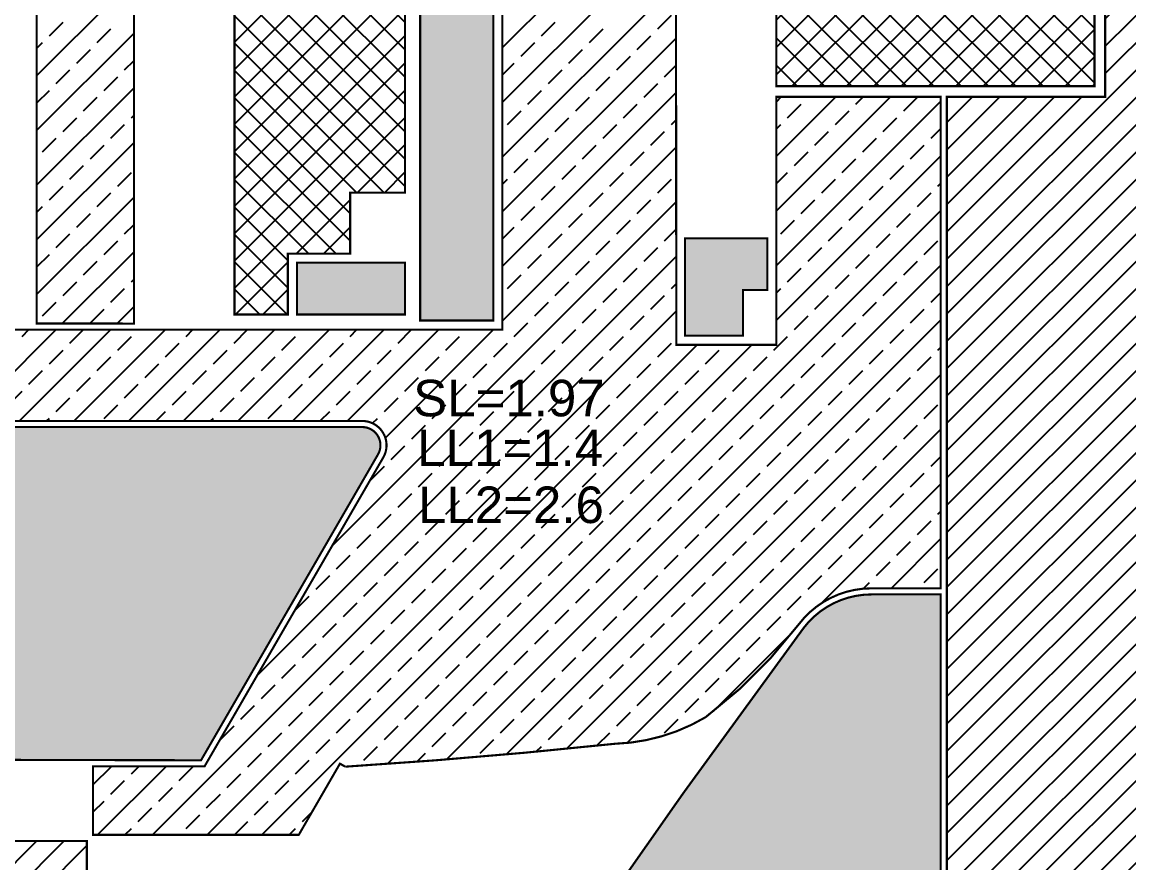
# Model space of a CAD drawing. Header units: millimetres. Extents: x -399213 to 265804, y -9748 to 250638.
# Drawn here: x 60183 to 96538, y 34279 to 61905 of the extents above; entities that cross this region are included whole.
import ezdxf
from ezdxf.enums import TextEntityAlignment as Align

# ---------------------------------------------------------------- set-up
doc = ezdxf.new("R2010")
doc.units = ezdxf.units.MM
doc.header["$MEASUREMENT"] = 0
doc.layers.add('A-SYM', color=7, linetype='Continuous')
doc.styles.get("Standard").update_dxf_attribs({"font": 'arial.ttf'})

msp = doc.modelspace()

# ---------------------------------------------------------------- hatches: boundary and pattern name
at = {"true_color": 0xf7f281}
h = msp.add_hatch(dxfattribs=at)
h.set_pattern_fill('HEX', color=51, scale=200)
h.set_pattern_definition([(0, (-645889.4401192686, -28571.20610765542), (0, 1099.85226308), [635, -1270]), (120, (-645889.4401192686, -28571.20610765542), (-952.5000002370856, -549.9261315399997), [634.9999999999987, -1269.999999999997]), (59.99999999999999, (-645254.4401192686, -28571.20610765542), (-952.5000002370854, 549.92613154), [635, -1270])])
edge = h.paths.add_edge_path()
edge.add_line((41359.37660260103, 38699.99998421835), (41359.37660260103, 48599.9999998752))
edge.add_line((41359.37660260103, 48599.9999998752), (71353.2456475487, 48599.9999998752))
edge.add_arc((71353.2456475487, 47999.99999987518), 600.0000000000218, -30.045201841981225, 90, ccw=False)
edge.add_line((71872.62405184947, 47699.5901579159), (66059.91453972692, 37650))
edge.add_line((66059.91453972692, 37650), (43059.37660310441, 37699.99999999888))
edge.add_line((43059.37660310441, 37699.99999999888), (43061.55046527018, 38699.99998421836))
edge.add_line((43061.55046527018, 38699.99998421836), (41359.37660260103, 38699.99998421835))
edge = h.paths.add_edge_path()
edge.add_line((90359.3766031044, 43100.00000000093), (88081.38834145945, 43100.00000000093))
edge.add_arc((88081.38834145945, 40300.00000000088), 2800.000000000051, 90, 142.7880094038808)
edge.add_arc((378887.2896284909, -175595.8551704884), 364986.3802762206, 143.4048412577425, 146.5665454389913)
edge.add_line((74296.55631510238, 25500.00000000029), (90359.3766031044, 25500.00000000029))
edge.add_line((90359.3766031044, 25500.00000000029), (90359.3766031044, 43100.00000000093))
h.paths.add_polyline_path([(23759.37660310348, 68000.00000000028), (31759.37660260429, 68000.00000000028), (31759.37660260429, 47700.00000000991), (23759.37660310348, 47700.00000000991)])
edge = h.paths.add_edge_path()
edge.add_line((33009.37660310348, 71400.00000000033), (33009.37660310348, 89200))
edge.add_line((33009.37660310348, 89200), (75359.37660313293, 89200))
edge.add_line((75359.37660313293, 89200), (75359.37660313293, 80899.9999999905))
edge.add_line((75359.37660313293, 80899.9999999905), (69625.22297395137, 80899.9999999905))
edge.add_arc((69625.22297395137, 79449.40476189576), 1450.595238094747, 90, 148.8393472802702)
edge.add_line((68383.91989519249, 80199.99999998808), (63534.17763402907, 71800.0000000007))
edge.add_arc((62841.3573110031, 72199.99999999796), 799.9999999972592, 269.9999999998864, 330.00000000011323, ccw=False)
edge.add_line((62841.35731100151, 71400.0000000007), (33009.37660310348, 71400.00000000033))
h = msp.add_hatch()
h.set_pattern_fill('ANSI35', color=256, scale=100)
h.set_pattern_definition([(45, (-645889.4401192686, -28571.20610765542), (-449.0128060534577, 449.0128060534577), []), (45, (-645440.4271192686, -28571.20610765542), (-449.0128060534577, 449.0128060534577), [793.75, -158.75, 0, -158.75])])
h.paths.add_polyline_path([(44659.37660260336, 57900.00000000012), (47859.37660260429, 57900.00000000012), (47859.37660260429, 52300.00000004109), (44659.37660260336, 52300.00000004109)])
h.paths.add_polyline_path([(69209.37660262175, 53999.99999998388), (72759.3766026292, 53999.99999998388), (72759.3766026292, 52300.00000002986), (69209.37660262175, 52300.00000002986)])
h.paths.add_polyline_path([(166809.3766030959, 24100.00000003856), (168909.3766030959, 24100.00000003856), (168909.3766030959, 22900.00000003836), (166809.3766030959, 22900.00000003836)])
h.paths.add_polyline_path([(169209.3766030959, 22100.00000003114), (174809.3766030959, 22100.00000003114), (174809.3766030959, 19600.00000006834), (169209.3766030959, 19600.00000006834)])
h.paths.add_polyline_path([(157709.3766031066, 27800.00000002117), (160409.3766030879, 27800.00000002117), (160409.3766030879, 25300.00000001618), (157709.3766031066, 25300.00000001618)])
h.paths.add_polyline_path([(142209.3766031051, 27800.00000004601), (146159.3766030562, 27800.00000004601), (146159.3766030562, 26100.00000007742), (142209.3766031051, 26100.00000007742)])
h.paths.add_polyline_path([(35859.37660260429, 63900.00000000006), (38259.37660260429, 63900.00000000006), (38259.37660260429, 52100.00000000797), (35859.37660260429, 52100.00000000797)])
h.paths.add_polyline_path([(73259.3766026292, 63900.00000000343), (75659.3766026292, 63900.00000000343), (75659.3766026292, 52100.00000002998), (73259.3766026292, 52100.00000002998)])
h.paths.add_polyline_path([(84659.37660310394, 53102.22099111835), (84659.37660310394, 54799.99999989208), (81959.37660310394, 54799.99999989208), (81959.37660310394, 51599.99999986973), (83861.59759437782, 51599.99999986973), (83861.59759437782, 53102.22099111835)])
h.paths.add_polyline_path([(81959.37660310394, 64399.9999998532), (83861.59759437712, 64399.9999998532), (83861.59759437712, 63299.99999988417), (81959.37660310394, 63299.99999988417)])
h.paths.add_polyline_path([(146459.376603056, 27800.00000004601), (147909.3766031052, 27800.00000004601), (147909.3766031052, 26100.00000007769), (146459.376603056, 26100.00000007769)])
h.paths.add_polyline_path([(148209.3766031049, 27800.00000004601), (150909.3766031049, 27800.00000004601), (150909.3766031049, 25900.00000003856), (148209.3766031049, 25900.00000003856)])
h.paths.add_polyline_path([(151209.376603141, 25000.00000003856), (153909.3766030802, 25000.00000003856), (153909.3766030802, 19600.00000006836), (151209.376603141, 19600.00000006836)])
h.paths.add_polyline_path([(157709.3766031474, 25000.00000003853), (160409.3766031381, 25000.00000003853), (160409.3766031381, 19599.99999996537), (157709.3766031474, 19599.99999996537)])
at = {"layer": 'A-SYM'}
h = msp.add_hatch(dxfattribs=at)
h.set_pattern_fill('ANSI37', color=4, scale=200)
h.set_pattern_definition([(45, (-645889.4401192686, -28571.20610765542), (-449.0128060534577, 449.0128060534577), []), (135, (-645889.4401192686, -28571.20610765542), (-449.0128060534577, -449.0128060534576), [])])
h.paths.add_polyline_path([(-540.6233968960587, 10400.00000000198), (-540.6233968960587, 12800.00000003178), (-1340.623396894196, 12800.00000003178), (-1340.623396894196, 18900.00000000198), (1309.376603105804, 18900.00000000198), (1309.376603105804, 10400.00000000198)])
h.paths.add_polyline_path([(60859.37660310394, 3350.000000001979), (60859.37660310394, 1500.000000001979), (57459.37660307321, 1500.000000001979), (57459.37660307321, 700.0000000019791), (51359.37660310394, 700.0000000019791), (51359.37660310394, 3350.000000001979)])
h.paths.add_polyline_path([(38509.37660260289, 35250.00000000198), (35209.37660260289, 35250.00000000198), (35209.37660260475, 45300.00000000943), (38509.37660260289, 45300.00000000943)])
h.paths.add_polyline_path([(103559.3766031039, 1500.000000001979), (105959.3766031347, 1500.000000001979), (105959.3766031347, 700.0000000019791), (112059.3766031039, 700.0000000019791), (112059.3766031039, 3350.000000001979), (103559.3766031039, 3350.000000001979)])
h.paths.add_polyline_path([(177109.3766030909, 27800.00000003923), (177109.3766030909, 25970.00000006903), (177809.3766030928, 25970.00000004668), (177809.3766030928, 19600.00000006903), (175109.3766030928, 19600.00000006903), (175109.3766030928, 27800.00000003923)])
h.paths.add_polyline_path([(177259.3766031021, 46850.00000000198), (177259.3766031021, 44499.99999997218), (176509.3766031039, 44499.99999997218), (176509.3766031039, 38400.00000000198), (179159.3766031039, 38400.00000000198), (179159.3766031039, 46850.00000000198)])
h.paths.add_polyline_path([(121309.3766022732, 57099.99999997963), (116509.3766022732, 57099.99999997963), (116509.3766022732, 64299.99999997963), (127459.3766031021, 64299.99999997963), (127459.3766031021, 59799.99999997963), (121309.3766022732, 59799.99999997963)])
h.paths.add_polyline_path([(162759.3767589123, 81300.00000000198), (162759.3767589123, 78650.00000000198), (153059.3766031039, 78650.00000000198), (153059.3766031039, 81300.00000000198), (159159.3766030732, 81300.00000000198), (159159.3766030732, 80500.00000000198), (161209.3767589123, 80500.00000000198), (161209.3767589123, 81300.00000000198)])
h.paths.add_polyline_path([(86584.37660310382, 80950.00000003526), (86584.37660310394, 83649.9999999908), (85509.37660310394, 83649.9999999908), (85509.37660310394, 89200.00000000198), (88259.37660311139, 89200.00000000198), (88259.37660310941, 80950.00000003526)])
h.paths.add_polyline_path([(38759.37660260289, 63700.00000000198), (38759.37660266436, 56299.99999999453), (40559.37660260289, 56299.99999999453), (40559.37660260289, 54299.99999999453), (42609.37660260289, 54299.99999999453), (42609.37660260289, 52300.00000005786), (44359.37660260289, 52300.00000005786), (44359.37660260289, 58200.00000000198), (44859.37660260289, 58200.00000000198), (44859.37660260289, 60900.00000000198), (44359.37660260289, 60900.00000000198), (44359.37660260289, 63700.00000000198)])
h.paths.add_polyline_path([(72759.37660262804, 63700.00000000198), (67159.3766026299, 63700.00000000198), (67159.3766026299, 52300.00000003178), (68909.37660262804, 52300.00000003178), (68909.37660262804, 54299.99999998335), (70959.37660262058, 54299.99999998335), (70959.37660262058, 56299.99999998335), (72759.37660262058, 56299.99999998335)])
h.paths.add_polyline_path([(169209.3766030956, 25400.00000003923), (173959.3766030956, 25400.00000003923), (173959.3766030993, 27800.00000004668), (170109.3766030956, 27800.00000001688), (170109.3766030956, 26950.00000001688), (169209.3766031188, 26950.00000001315)])
h.paths.add_polyline_path([(15959.37660310441, 89200.00000000001), (15959.37660310441, 84699.99999999994), (23559.37660310313, 84700.00000000019), (23559.37660310301, 89199.99999999999)])
h.paths.add_polyline_path([(95409.3766031044, 64299.99999999999), (95409.3766031044, 59799.99999999904), (84959.37660310382, 59800), (84959.37660310382, 62899.99999988417), (87409.37660314376, 62899.99999988417), (87409.37660314376, 64300)])
h.paths.add_polyline_path([(150909.3766031039, 19600.00000006903), (145209.3766030909, 19600.00000009139), (145209.3766030881, 25800.00000006903), (147909.3766031058, 25800.00000006903), (147909.3766031058, 25600.00000003923), (150909.3766031039, 25600.00000003923)])
h = msp.add_hatch(dxfattribs=at)
h.set_pattern_fill('ANSI31', color=1, scale=200)
h.set_pattern_definition([(45, (-645889.4401192686, -28571.20610765542), (-449.0128060534577, 449.0128060534577), [])])
h.paths.add_polyline_path([(116209.3766022741, 64599.99999998073), (116209.3766022741, 56799.99999998062), (121609.3766022741, 56799.99999998062), (121609.3766022741, 59499.99999998062), (128559.3766031032, 59499.99999998062), (128559.3766031032, 64599.9999999805)], flags=16)
h.paths.add_polyline_path([(112559.3766031041, 38000), (120159.3766031041, 38000), (120159.3766031044, 14000.00000000012), (112559.3766031044, 14000.00000000012)], flags=16)
h.paths.add_polyline_path([(95759.3766031044, 89200), (103359.3766031035, 89199.99999999999), (103359.3766031035, 81300), (125059.3766031037, 81300), (125059.3766031036, 79599.99999999907), (128459.3766031036, 79599.99999999884), (128459.3766031037, 81700), (125459.3626503729, 81699.99999999953), (125459.3774138093, 88100.00000000001), (138359.3766031034, 88099.99999999988), (138359.3766031042, 77299.99999999907), (153009.3766031037, 77299.99999999907), (153009.3766031037, 78399.99999999907), (163009.3766031035, 78399.99999999907), (163009.3766031036, 81299.99999999875), (163159.3766031036, 81299.99999999876), (163159.3766031037, 89200), (174966.8352236398, 89200), (200167.5976120103, 64000), (197659.3766031031, 63684.98120507167), (197659.3766031031, 46784.98120507004), (176259.3766031035, 47099.99999999994), (176259.3766031042, 40899.99999999534), (171609.3766031042, 40899.99999999482), (171609.3766031042, 45599.99999999534), (170109.3766031038, 45599.99999999534), (170109.3766031038, 47099.99999999872), (161198.8214755745, 47099.99999999872), (158559.3766031117, 45340.37008502739), (149309.3766031116, 45340.37008503592), (146719.9317306593, 47100.00000000012), (131759.3766031078, 47100.00000000271), (131759.3766031066, 25200.0000000461), (138759.3766031042, 25200.00000003724), (138759.3766031042, 21450.00000000093), (132659.3766031044, 21450.00000000093), (132659.3766031044, 19950), (131759.3766031044, 19950), (131759.3766031044, 16800.00000006543), (138909.3766031044, 16800.00000006543), (138909.3766031042, 10499.99999999965), (131759.3766031048, 10499.99999999965), (131759.3766031048, 8200.000000001732), (145209.3766031044, 8200.000000001732), (145209.3766031044, 700), (112309.3766031046, 700), (112309.3766031044, 3600.000000000873), (95159.3766031044, 3600.000000000247), (95159.3766031044, 5799.999999999534), (85359.37660310452, 5799.999999999534), (85359.37660310452, 700.0000000002328), (64009.37658314896, 699.9999999995052), (64009.37658314907, 3599.999931939747), (39159.37660310464, 3599.999931941027), (39159.37660310464, 700.0000000002328), (7559.376603103476, 700.0000000002328), (7559.376603103476, 10400.00000000012), (1559.376603104873, 10400.00000000012), (1559.376603105571, 17100.00000000032), (15959.37660310348, 17100), (15959.37660310348, 16900), (40659.37660310278, 16899.99999999697), (40659.37660310266, 15199.99999999907), (44059.37660310324, 15199.99999999866), (44059.37660310348, 17300.00000000012), (37459.37660310348, 17300.00000000012), (37459.37660310348, 25500), (35059.37660310441, 25500), (35059.37660310534, 35000.00000000024), (38759.37660260068, 34999.99999999988), (38759.37660260103, 38499.99998421835), (42809.37660310441, 38499.99998421835), (42809.37660310441, 34999.99999999988), (62309.37660310348, 34999.99999999988), (62309.37660310348, 25499.99999999999), (58459.37660310161, 25499.99999999999), (58459.37660310161, 16899.99999999907), (90559.3766031044, 16900.00000000012), (90559.3766031044, 59449.99999999999), (95759.37660310417, 59449.99999999999), (95759.3766031044, 65100), (94859.3766031044, 65100.00000000001), (94859.3766031044, 71800), (95759.37660310348, 71800)])
h = msp.add_hatch(dxfattribs=at)
h.set_pattern_fill('STEEL', color=6, scale=200, angle=90)
h.set_pattern_definition([(135, (-645889.4401192686, -28571.20610765542), (-449.0128060534577, -449.0128060534577), []), (135, (-646206.9401192686, -28571.20610765542), (-449.0128060534577, -449.0128060534577), [])])
edge = h.paths.add_edge_path()
edge.add_line((85459.37660310301, 78299.99999999072), (85459.37660310313, 77512.92485694317))
edge.add_arc((57159.37660315268, -133747.593932596), 213147.5939325199, 80.89099970402458, 82.3702036607965, ccw=False)
edge.add_arc((90159.37660310416, 72071.25704140945), 4700.000000000185, 40.445499852010585, 80.8909997040829, ccw=False)
edge.add_arc((90159.3766031044, 72071.25704140967), 4699.999999999857, -0.8686987569288931, 40.445499852010585, ccw=False)
edge.add_line((94858.8364054698, 72000), (95559.37660310336, 72000))
edge.add_line((95559.37660310336, 72000), (95559.37660310336, 78299.99999999076))
edge.add_line((95559.37660310336, 78299.99999999076), (85459.37660310301, 78299.99999999072))
h.paths.add_polyline_path([(10159.37660310511, 25099.99999999999), (15759.37660310359, 25099.99999999999), (15759.37660310359, 17310.00000002235), (10159.37660310511, 17310.00000002235)])

# ---------------------------------------------------------------- linework, layer by layer
at = {"color": 31, "linetype": 'Continuous'}
for p, q in [((75959.37660262937, 61067.57969097403), (85635.97120070568, 70744.17428905034)), ((75959.37660262943, 59271.5284667603), (81659.5060391028, 64971.65790323366)), ((60659.37660265627, 60135.98948471161), (63859.37660262961, 63335.98948468495)), ((75959.37660262943, 57475.47724254651), (81661.31557370734, 63177.41621362441)), ((61081.22339979358, 61455.86150606276), (61530.23620584703, 61904.87431211621)), ((77245.68441771803, 61455.86150606273), (77694.6972237715, 61904.87431211619)), ((81062.29326917244, 61680.36790908957), (81511.3060752259, 62129.38071514302)), ((60659.37660266145, 58339.938260503), (63859.37660262955, 61539.9382604711)), ((62652.76822098073, 61231.35510303612), (63101.78102703419, 61680.36790908957)), ((78817.22923890513, 61231.35510303605), (79266.24204495859, 61680.3679090895)), ((80388.77406009226, 61006.84870000938), (80837.78686614572, 61455.86150606284)), ((60659.37660265365, 61034.01470892283), (60856.71699676685, 61231.35510303602)), ((75959.37660262943, 55679.4260183326), (81663.12510831183, 61383.17452401499)), ((76572.16520863785, 60782.34229698255), (77021.17801469131, 61231.355103036)), ((61979.24901190055, 60557.83589395593), (62428.261817954, 61006.84870000939)), ((78143.71002982494, 60557.83589395586), (78592.7228358784, 61006.84870000932)), ((79715.25485101207, 60333.32949092919), (80164.26765706553, 60782.34229698265)), ((63550.79383308761, 60333.32949092921), (63859.37660262952, 60641.91226047111)), ((75959.37660262949, 60169.55369097419), (76347.65880561112, 60557.83589395582)), ((81286.79967219915, 60108.82308790236), (81664.02987600493, 60486.05329170815)), ((61305.72980282036, 59884.31668487575), (61754.74260887381, 60333.3294909292)), ((62877.27462400743, 59659.81028184902), (63326.28743006088, 60108.82308790248)), ((77470.19082074476, 59884.31668487567), (77919.20362679822, 60333.32949092913)), ((79041.73564193188, 59659.81028184901), (79490.74844798534, 60108.82308790246)), ((60659.37660266669, 56543.88703629433), (63859.37660262961, 59743.88703625725)), ((60659.37660265889, 59237.96348471427), (61081.22339979363, 59659.81028184902)), ((76796.67161166457, 59210.79747579549), (77245.68441771803, 59659.81028184894)), ((80613.28046311896, 59435.30387882217), (81062.29326917243, 59884.31668487563)), ((62203.75541492724, 58986.29107276884), (62652.7682209807, 59435.30387882229)), ((75959.37660262949, 53883.37479411886), (81664.93464291637, 59588.93283440574)), ((78368.2164328517, 58986.29107276882), (78817.22923890516, 59435.30387882228)), ((84959.37660310412, 59291.27234616579), (85118.10425693821, 59449.99999999988)), ((84959.37660310412, 57495.221121952), (86914.15548115212, 59450)), ((84959.37660310406, 55699.16989773815), (88710.20670536585, 59449.99999999994)), ((84959.37660310412, 53903.1186735243), (90359.37660310423, 59303.11867352441)), ((86001.43413576052, 59435.30387882225), (86016.13025693817, 59449.99999999991)), ((87572.97895694763, 59210.79747579555), (87812.18148115209, 59450.00000000002)), ((89144.52377813467, 58986.29107276881), (89593.53658418813, 59435.30387882226)), ((76123.15240258438, 58537.2782667153), (76572.16520863785, 58986.29107276876)), ((79939.76125403878, 58761.78466974199), (80388.77406009224, 59210.79747579544)), ((85327.91492668033, 58761.78466974206), (85776.92773273379, 59210.79747579552)), ((86899.45974786744, 58537.27826671537), (87348.4725539209, 58986.29107276882)), ((61530.23620584705, 58312.77186368865), (61979.24901190051, 58761.7846697421)), ((63101.78102703413, 58088.26546066182), (63550.79383308758, 58537.27826671527)), ((63775.30023611432, 58761.784669742), (63859.37660262949, 58845.86103625718)), ((77694.69722377151, 58312.77186368863), (78143.71002982497, 58761.78466974209)), ((79266.24204495859, 58088.2654606618), (79715.25485101205, 58537.27826671526)), ((81511.30607522593, 58537.27826671536), (81665.83941060938, 58691.81160209881)), ((84959.37660310406, 58393.24634616578), (85103.4085236536, 58537.27826671533)), ((88471.00456905448, 58312.77186368862), (88920.01737510794, 58761.78466974208)), ((80837.78686614575, 57863.75905763517), (81286.79967219921, 58312.77186368863)), ((86225.94053878725, 57863.75905763518), (86674.95334484072, 58312.77186368863)), ((90042.54939024163, 58088.26546066187), (90359.37660310416, 58405.0926735244)), ((60659.37660267192, 54747.83581208577), (63859.37660262961, 57947.83581204346)), ((60856.71699676687, 57639.25265460846), (61305.72980282032, 58088.26546066192)), ((62428.26181795394, 57414.74625158163), (62877.2746240074, 57863.75905763508)), ((77021.17801469132, 57639.25265460845), (77470.19082074479, 58088.2654606619)), ((78592.7228358784, 57414.74625158162), (79041.73564193187, 57863.75905763507)), ((87797.4853599743, 57639.25265460843), (88246.49816602776, 58088.26546066189)), ((89369.03018116145, 57414.74625158169), (89818.04298721491, 57863.75905763514)), ((75959.37660262949, 52087.32356990507), (81666.7441775208, 57794.69114479638)), ((80164.26765706556, 57190.23984855499), (80613.28046311902, 57639.25265460844)), ((84959.37660310412, 52107.0674493105), (90359.37660310423, 57507.06744931062)), ((85552.42132970707, 57190.23984855499), (86001.43413576053, 57639.25265460845)), ((61754.74260887376, 56741.22704250144), (62203.75541492721, 57190.2398485549)), ((76347.65880561114, 56965.73344552826), (76796.6716116646, 57414.74625158172)), ((77919.20362679822, 56741.22704250143), (78368.21643285168, 57190.23984855488)), ((87123.9661508941, 56965.73344552825), (87572.97895694757, 57414.7462515817)), ((88695.51097208126, 56741.2270425015), (89144.52377813472, 57190.23984855496)), ((63326.28743006083, 56516.72063947473), (63775.30023611429, 56965.73344552818)), ((75959.37660262943, 56577.45124254655), (76123.15240258441, 56741.22704250153)), ((79490.74844798537, 56516.7206394748), (79939.76125403884, 56965.73344552825)), ((81062.29326917246, 56292.21423644808), (81511.30607522592, 56741.22704250154)), ((84959.37660310406, 56597.19512195198), (85327.91492668034, 56965.73344552826)), ((86450.44694181392, 56292.21423644806), (86899.45974786738, 56741.22704250152)), ((61081.22339979357, 56067.70783342126), (61530.23620584702, 56516.72063947471)), ((77245.68441771803, 56067.70783342124), (77694.6972237715, 56516.7206394747)), ((88021.99176300108, 56067.70783342131), (88471.00456905454, 56516.72063947477)), ((90267.05579326836, 56516.7206394748), (90359.37660310423, 56609.04144931067)), ((60659.37660267716, 52951.78458787722), (63859.37660262955, 56151.78458782961)), ((62652.76822098064, 55843.20143039454), (63101.7810270341, 56292.214236448)), ((70369.5139800589, 44701.40972312057), (81668.5537121254, 56000.44945518707)), ((78817.22923890519, 55843.20143039461), (79266.24204495865, 56292.21423644807)), ((80388.77406009227, 55618.6950273679), (80837.78686614573, 56067.70783342135)), ((85776.92773273373, 55618.69502736787), (86225.9405387872, 56067.70783342133)), ((89593.53658418817, 55843.20143039461), (90042.54939024163, 56292.21423644807)), ((60659.37660266936, 55645.86103629705), (60856.71699676684, 55843.20143039453)), ((72180.71881137433, 37532.35843336693), (90359.37660310429, 55711.01622509689)), ((76572.16520863785, 55394.18862434106), (77021.17801469131, 55843.20143039451)), ((87348.47255392089, 55394.18862434113), (87797.48535997435, 55843.20143039458)), ((61979.24901190046, 55169.68222131435), (62428.26181795391, 55618.69502736781)), ((78143.710029825, 55169.68222131443), (78592.72283587846, 55618.69502736788)), ((79715.25485101208, 54945.17581828771), (80164.26765706555, 55394.18862434116)), ((85103.40852365355, 54945.17581828769), (85552.42132970701, 55394.18862434114)), ((88920.01737510799, 55169.68222131443), (89369.03018116145, 55618.69502736788)), ((61305.72980282027, 54496.16301223417), (61754.74260887373, 54945.17581828762)), ((63550.79383308755, 54945.17581828765), (63859.37660262945, 55253.75858782955)), ((75959.37660262949, 54781.4000183327), (76347.65880561112, 55169.68222131432)), ((77470.19082074481, 54496.16301223424), (77919.20362679828, 54945.17581828769)), ((81286.79967219924, 54720.66941526095), (81669.45847981844, 55103.32822288015)), ((86674.9533448407, 54720.66941526094), (87123.96615089416, 55169.6822213144)), ((88246.4981660278, 54496.16301223424), (88695.51097208126, 54945.17581828769)), ((62877.27462400736, 54271.65660920746), (63326.28743006082, 54720.66941526092)), ((79041.7356419319, 54271.65660920752), (79490.74844798536, 54720.66941526098)), ((89818.04298721481, 54271.65660920746), (90267.05579326827, 54720.66941526092)), ((60659.3766026746, 53849.8098120885), (61081.22339979354, 54271.65660920744)), ((61503.64323887107, 51999.99999985722), (63859.37660262961, 54355.73336361576)), ((67905.45494511462, 40441.2994639625), (81670.36324672983, 54206.20776557771)), ((76796.67161166463, 53822.64380315405), (77245.68441771809, 54271.65660920751)), ((80613.28046311905, 54047.15020618076), (81062.29326917251, 54496.16301223422)), ((86001.43413576052, 54047.15020618076), (86450.44694181398, 54496.16301223421)), ((87572.97895694761, 53822.64380315405), (88021.99176300108, 54271.65660920751)), ((62203.75541492717, 53598.13740012728), (62652.76822098063, 54047.15020618073)), ((74122.06648912566, 37677.65488690435), (90359.37660310429, 53914.96500088298)), ((78368.21643285171, 53598.13740012734), (78817.22923890517, 54047.15020618079)), ((79939.76125403887, 53373.63099710058), (80388.77406009233, 53822.64380315403)), ((85327.91492668033, 53373.63099710057), (85776.92773273379, 53822.64380315402)), ((89144.52377813462, 53598.13740012728), (89593.53658418808, 54047.15020618073)), ((63775.30023611436, 53373.63099710055), (63859.37660262952, 53457.70736361572)), ((76123.15240258444, 53149.12459407387), (76572.1652086379, 53598.13740012732)), ((86899.45974786743, 53149.12459407387), (87348.47255392089, 53598.13740012732)), ((61530.23620584699, 52924.61819104709), (61979.24901190044, 53373.63099710055)), ((63101.78102703417, 52700.11178802036), (63550.79383308762, 53149.12459407382)), ((77694.69722377152, 52924.61819104715), (78143.71002982499, 53373.6309971006)), ((79266.24204495868, 52700.11178802039), (79715.25485101214, 53149.12459407384)), ((81511.30607522588, 53149.12459407379), (81671.26801442282, 53309.08653327073)), ((84959.37660310406, 53005.09267352428), (85103.4085236536, 53149.12459407384)), ((88471.00456905444, 52924.61819104709), (88920.0173751079, 53373.63099710055)), ((80837.78686614569, 52475.60538499361), (81286.79967219915, 52924.61819104706)), ((86225.94053878724, 52475.60538499368), (86674.9533448407, 52924.61819104714)), ((90042.54939024162, 52700.11178802036), (90359.3766031043, 53016.93900088305)), ((60856.7169967668, 52251.0989819669), (61305.72980282026, 52700.11178802036)), ((62428.26181795398, 52026.59257894017), (62877.27462400743, 52475.60538499363)), ((63299.69446309004, 51999.9999998624), (63859.37660262961, 52559.68213940196)), ((64460.20670536574, 35199.99999999983), (81672.17278133438, 52411.96607596846)), ((77021.17801469134, 52251.09898196696), (77470.1908207448, 52700.11178802042)), ((78592.72283587849, 52026.5925789402), (79041.73564193195, 52475.60538499366)), ((87797.48535997425, 52251.0989819669), (88246.49816602771, 52700.11178802036)), ((89369.03018116143, 52026.59257894017), (89818.0429872149, 52475.60538499363)), ((76083.57716103055, 37843.11433459545), (90359.37660310429, 52118.91377666919)), ((76347.65880561115, 51577.57977288678), (76796.67161166461, 52026.59257894023)), ((80164.2676570655, 51802.08617591342), (80613.28046311896, 52251.09898196688)), ((85552.42132970705, 51802.08617591349), (86001.43413576052, 52251.09898196695)), ((87123.96615089406, 51577.57977288672), (87572.97895694753, 52026.59257894017)), ((58303.643238889, 48799.99999987514), (61303.64323903585, 51800.000000022)), ((60099.69446310285, 48799.9999998752), (63099.69446325052, 51800.00000002288)), ((60183.19778768667, 51577.57977288677), (60405.61801482141, 51800.00000002152)), ((61754.74260887379, 51353.07336985999), (62201.66923903625, 51800.00000002245)), ((61895.74568731664, 48799.9999998752), (64895.74568746542, 51800.00000002398)), ((63691.79691153049, 48799.99999987514), (66691.79691168026, 51800.00000002491)), ((65487.84813574434, 48799.9999998752), (68487.84813589498, 51800.00000002584)), ((65571.35146032815, 51577.57977288677), (65793.77168746578, 51800.0000000244)), ((67142.89628151528, 51353.07336985999), (67589.8229116807, 51800.00000002541)), ((67283.89935995813, 48799.9999998752), (70283.89936010982, 51800.00000002689)), ((69079.95058417198, 48799.99999987514), (72079.95058432466, 51800.00000002782)), ((70876.00180838583, 48799.9999998752), (73876.00180853944, 51800.00000002881)), ((70959.50513296966, 51577.57977288677), (71181.92536011024, 51800.00000002736)), ((72115.35176129785, 48243.29872857343), (75672.05303275428, 51800.00000002986)), ((72531.04995415677, 51353.07336985999), (72977.97658432508, 51800.00000002829)), ((77919.2036267983, 51353.07336986002), (78368.21643285177, 51802.08617591347)), ((88695.51097208125, 51353.07336985999), (89144.52377813471, 51802.08617591344)), ((63326.28743006091, 51128.56696683331), (63775.30023611436, 51577.57977288677)), ((64897.83225124798, 50904.06056380658), (65346.84505730143, 51353.07336986004)), ((66256.25792957965, 35199.99999999983), (82356.27196568163, 51300.01403610181)), ((68052.3091537935, 35199.99999999988), (84152.32318989548, 51300.01403610187)), ((68714.4411027024, 51128.56696683331), (69163.45390875587, 51577.57977288677)), ((70285.98592388947, 50904.06056380658), (70734.99872994293, 51353.07336986004)), ((74102.59477534387, 51128.56696683329), (74551.60758139733, 51577.57977288675)), ((75674.13959653096, 50904.06056380659), (76123.15240258443, 51353.07336986005)), ((79490.74844798532, 51128.56696683323), (79939.76125403878, 51577.57977288669)), ((81062.29326917244, 50904.06056380657), (81511.3060752259, 51353.07336986002)), ((84878.90212062687, 51128.56696683331), (85327.91492668033, 51577.57977288676)), ((86450.44694181388, 50904.06056380653), (86899.45974786734, 51353.07336985999)), ((61081.22339979361, 50679.5541607798), (61530.23620584706, 51128.56696683326)), ((62652.76822098072, 50455.04775775313), (63101.78102703418, 50904.06056380658)), ((66469.37707243509, 50679.5541607798), (66918.38987848855, 51128.56696683326)), ((68040.92189362222, 50455.04775775313), (68489.93469967568, 50904.06056380658)), ((71857.53074507658, 50679.5541607798), (72306.54355113005, 51128.56696683326)), ((73429.07556626368, 50455.04775775311), (73878.08837231714, 50904.06056380656)), ((77245.68441771812, 50679.55416077983), (77694.69722377158, 51128.56696683328)), ((78817.22923890513, 50455.04775775305), (79266.24204495859, 50904.0605638065)), ((82633.83809035952, 50679.55416077976), (83082.85089641299, 51128.56696683322)), ((84205.38291154668, 50455.04775775312), (84654.39571760014, 50904.06056380658)), ((88021.99176300106, 50679.5541607798), (88471.00456905452, 51128.56696683326)), ((89593.53658418814, 50455.0477577531), (90042.5493902416, 50904.06056380655)), ((90267.05579326833, 51128.56696683328), (90359.37660310445, 51220.88777666941)), ((64224.31304216778, 50230.5413547264), (64673.32584822124, 50679.55416077985)), ((69612.46671480928, 50230.5413547264), (70061.47952086275, 50679.55416077985)), ((75000.62038745078, 50230.5413547264), (75449.63319350424, 50679.55416077986)), ((80388.77406009226, 50230.54135472638), (80837.78686614572, 50679.55416077984)), ((85776.92773273369, 50230.54135472635), (86225.94053878715, 50679.5541607798)), ((60407.70419071342, 50006.03495169961), (60856.71699676687, 50455.04775775307)), ((61979.24901190054, 49781.52854867294), (62428.26181795399, 50230.5413547264)), ((65795.8578633549, 50006.03495169961), (66244.87066940837, 50455.04775775307)), ((67367.40268454203, 49781.52854867294), (67816.4154905955, 50230.5413547264)), ((71184.0115359964, 50006.03495169961), (71633.02434204986, 50455.04775775307)), ((72755.5563571835, 49781.52854867292), (73204.56916323696, 50230.54135472637)), ((76572.16520863793, 50006.03495169964), (77021.1780146914, 50455.0477577531)), ((78065.94336816209, 38029.42931751319), (90359.37660310435, 50322.86255245545)), ((78143.71002982494, 49781.52854867286), (78592.7228358784, 50230.54135472632)), ((81960.31888127934, 50006.03495169958), (82409.3316873328, 50455.04775775303)), ((83531.8637024665, 49781.52854867293), (83980.87650851996, 50230.54135472639)), ((87348.47255392087, 50006.03495169961), (87797.48535997434, 50455.04775775307)), ((88920.01737510796, 49781.52854867291), (89369.03018116142, 50230.54135472637)), ((63550.79383308761, 49557.02214564621), (63999.80663914105, 50006.03495169966)), ((68938.9475057291, 49557.02214564621), (69387.96031178256, 50006.03495169966)), ((74327.10117837059, 49557.02214564622), (74776.11398442405, 50006.03495169967)), ((79715.25485101207, 49557.02214564619), (80164.26765706553, 50006.03495169965)), ((85103.4085236535, 49557.02214564616), (85552.42132970697, 50006.03495169961)), ((59734.18498163323, 49332.51574261943), (60183.19778768669, 49781.52854867288)), ((61305.72980282035, 49108.00933959275), (61754.74260887381, 49557.02214564621)), ((65122.33865427473, 49332.51574261943), (65571.35146032818, 49781.52854867288)), ((66693.88347546184, 49108.00933959275), (67142.8962815153, 49557.02214564621)), ((70510.49232691621, 49332.51574261943), (70959.50513296967, 49781.52854867288)), ((72082.0371481033, 49108.00933959273), (72531.04995415677, 49557.02214564619)), ((75898.64599955775, 49332.51574261946), (76347.65880561121, 49781.52854867291)), ((77470.19082074476, 49108.00933959267), (77919.20362679822, 49557.02214564613)), ((81286.79967219915, 49332.51574261939), (81735.81247825261, 49781.52854867285)), ((82858.3444933863, 49108.00933959275), (83307.35729943977, 49557.0221456462)), ((86674.95334484069, 49332.51574261943), (87123.96615089415, 49781.52854867288)), ((88246.49816602777, 49108.00933959273), (88695.51097208123, 49557.02214564618)), ((62877.27462400741, 48883.50293656602), (63326.28743006087, 49332.51574261948)), ((64589.82291153044, 48799.99999987514), (64897.83225124799, 49108.0093395927)), ((68265.42829664891, 48883.50293656602), (68714.44110270237, 49332.51574261948)), ((69977.97658417193, 48799.99999987514), (70285.98592388949, 49108.0093395927)), ((73653.5819692904, 48883.50293656603), (74102.59477534387, 49332.51574261949)), ((75225.12679047756, 48658.99653353927), (75674.13959653102, 49108.00933959273)), ((79041.73564193188, 48883.50293656601), (79490.74844798534, 49332.51574261946)), ((80613.28046311896, 48658.9965335392), (81062.29326917243, 49108.00933959266)), ((84429.88931457332, 48883.50293656597), (84878.90212062678, 49332.51574261943)), ((86001.4341357605, 48658.99653353924), (86450.44694181396, 49108.0093395927)), ((89818.04298721487, 48883.50293656603), (90267.05579326833, 49332.51574261949)), ((60997.7204631028, 48799.9999998752), (61081.22339979362, 48883.50293656602)), ((66385.87413574429, 48799.9999998752), (66469.37707243512, 48883.50293656602)), ((71696.5986943543, 48722.57088584371), (71857.53074507658, 48883.502936566)), ((76796.67161166457, 48434.49013051249), (77245.68441771803, 48883.50293656594)), ((82184.82528430612, 48434.49013051256), (82633.83809035958, 48883.50293656602)), ((87572.97895694758, 48434.49013051254), (88021.99176300105, 48883.50293656599)), ((72980.06276021022, 48209.98372748584), (73429.07556626368, 48658.9965335393)), ((74551.60758139737, 47985.47732445908), (75000.62038745084, 48434.49013051254)), ((78368.2164328517, 48209.98372748582), (78817.22923890516, 48658.99653353928)), ((79939.76125403878, 47985.47732445902), (80388.77406009224, 48434.49013051247)), ((80050.53438195103, 38217.96910708823), (90359.3766031044, 48526.8113282416)), ((83756.37010549313, 48209.98372748579), (84205.38291154659, 48658.99653353924)), ((85327.91492668031, 47985.47732445905), (85776.92773273378, 48434.49013051251)), ((89144.52377813468, 48209.98372748584), (89593.53658418814, 48658.9965335393)), ((76123.15240258438, 47760.9709214323), (76572.16520863785, 48209.98372748576)), ((81511.30607522593, 47760.97092143237), (81960.3188812794, 48209.98372748583)), ((86899.4597478674, 47760.97092143235), (87348.47255392086, 48209.98372748581)), ((72306.54355113003, 47536.46451840566), (72755.5563571835, 47985.47732445911)), ((73878.08837231719, 47311.9581153789), (74327.10117837065, 47760.97092143235)), ((77694.69722377151, 47536.46451840564), (78143.71002982497, 47985.47732445909)), ((79266.24204495859, 47311.95811537883), (79715.25485101205, 47760.97092143229)), ((83082.85089641294, 47536.4645184056), (83531.8637024664, 47985.47732445905)), ((84654.39571760013, 47311.95811537887), (85103.40852365359, 47760.97092143232)), ((88471.0045690545, 47536.46451840566), (88920.01737510796, 47985.47732445911)), ((90042.54939024159, 47311.95811537883), (90359.37660310436, 47628.7853282416)), ((71633.02434204984, 46862.94530932547), (72082.0371481033, 47311.95811537893)), ((75449.6331935042, 47087.45171235211), (75898.64599955766, 47536.46451840557)), ((77021.17801469132, 46862.94530932545), (77470.19082074479, 47311.9581153789)), ((80837.78686614575, 47087.45171235219), (81286.79967219921, 47536.46451840564)), ((82409.33168733276, 46862.94530932541), (82858.34449338622, 47311.95811537887)), ((86225.94053878721, 47087.45171235217), (86674.95334484067, 47536.46451840562)), ((87797.48535997431, 46862.94530932547), (88246.49816602777, 47311.95811537893)), ((73204.569163237, 46638.43890629871), (73653.58196929046, 47087.45171235217)), ((78592.7228358784, 46638.43890629864), (79041.73564193187, 47087.4517123521)), ((83980.87650851994, 46638.43890629868), (84429.8893145734, 47087.45171235214)), ((89369.0301811614, 46638.43890629864), (89818.04298721487, 47087.4517123521)), ((74776.11398442401, 46413.93250327193), (75225.12679047747, 46862.94530932538)), ((76347.65880561114, 46189.42610024526), (76796.6716116646, 46638.43890629872)), ((80164.26765706556, 46413.932503272), (80613.28046311902, 46862.94530932546)), ((81735.81247825257, 46189.42610024523), (82184.82528430603, 46638.43890629868)), ((85552.42132970702, 46413.93250327198), (86001.43413576049, 46862.94530932543)), ((86439.30819536222, 42810.69169628562), (90359.37660310447, 46730.76010402787)), ((87123.96615089412, 46189.42610024528), (87572.97895694758, 46638.43890629874)), ((72531.04995415681, 45964.91969721852), (72980.06276021028, 46413.93250327198)), ((74102.59477534382, 45740.41329419174), (74551.60758139729, 46189.4261002452)), ((77919.20362679822, 45964.91969721846), (78368.21643285168, 46413.93250327191)), ((79490.74844798537, 45740.41329419181), (79939.76125403884, 46189.42610024527)), ((83307.35729943975, 45964.91969721849), (83756.37010549322, 46413.93250327195)), ((84878.90212062684, 45740.41329419179), (85327.9149266803, 46189.42610024525)), ((88695.51097208122, 45964.91969721846), (89144.52377813468, 46413.93250327191)), ((75674.13959653095, 45515.90689116508), (76123.15240258441, 45964.91969721853)), ((81062.29326917238, 45515.90689116504), (81511.30607522585, 45964.91969721849)), ((86450.44694181393, 45515.9068911651), (86899.4597478674, 45964.91969721855)), ((90267.05579326833, 45740.41329419179), (90359.37660310445, 45832.73410402791)), ((71857.53074507663, 45291.40048813834), (72306.54355113009, 45740.41329419179)), ((73429.07556626364, 45066.89408511155), (73878.0883723171, 45515.90689116501)), ((77245.68441771803, 45291.40048813827), (77694.6972237715, 45740.41329419173)), ((78817.22923890519, 45066.89408511163), (79266.24204495865, 45515.90689116508)), ((82633.83809035957, 45291.40048813831), (83082.85089641303, 45740.41329419176)), ((84205.38291154665, 45066.89408511161), (84654.39571760011, 45515.90689116506)), ((88021.99176300103, 45291.40048813827), (88471.0045690545, 45740.41329419173)), ((89593.53658418814, 45066.8940851116), (90042.5493902416, 45515.90689116505)), ((75000.62038745076, 44842.38768208489), (75449.63319350423, 45291.40048813834)), ((80388.7740600922, 44842.38768208485), (80837.78686614566, 45291.40048813831)), ((85776.92773273375, 44842.38768208491), (86225.94053878721, 45291.40048813837)), ((71184.01153599644, 44617.88127905815), (71633.0243420499, 45066.89408511161)), ((72755.55635718345, 44393.37487603137), (73204.56916323691, 44842.38768208482)), ((76572.16520863785, 44617.88127905809), (77021.17801469131, 45066.89408511154)), ((78143.710029825, 44393.37487603144), (78592.72283587846, 44842.3876820849)), ((81960.31888127938, 44617.88127905812), (82409.33168733284, 45066.89408511158)), ((83531.86370246646, 44393.37487603142), (83980.87650851993, 44842.38768208487)), ((87348.47255392084, 44617.88127905809), (87797.48535997431, 45066.89408511154)), ((88724.66772329132, 43300.00000000093), (90359.37660310452, 44934.70887981413)), ((88920.01737510796, 44393.37487603141), (89369.03018116142, 44842.38768208487)), ((70510.49232691625, 43944.36206997796), (70959.50513296972, 44393.37487603142)), ((74327.10117837058, 44168.8684730047), (74776.11398442404, 44617.88127905816)), ((75898.64599955766, 43944.3620699779), (76347.65880561112, 44393.37487603135)), ((79715.25485101201, 44168.86847300467), (80164.26765706547, 44617.88127905812)), ((81286.7996721992, 43944.36206997793), (81735.81247825266, 44393.37487603139)), ((85103.40852365356, 44168.86847300472), (85552.42132970702, 44617.88127905818)), ((86674.95334484066, 43944.3620699779), (87123.96615089412, 44393.37487603135)), ((72082.03714810326, 43719.85566695118), (72531.04995415673, 44168.86847300464)), ((77470.19082074481, 43719.85566695125), (77919.20362679828, 44168.86847300471)), ((82858.34449338628, 43719.85566695123), (83307.35729943974, 44168.86847300469)), ((88246.49816602777, 43719.85566695123), (88695.51097208123, 44168.86847300468)), ((69836.97311783607, 43270.84286089778), (70285.98592388953, 43719.85566695123)), ((73653.58196929039, 43495.34926392452), (74102.59477534385, 43944.36206997797)), ((75225.12679047747, 43270.84286089771), (75674.13959653093, 43719.85566695117)), ((79041.73564193182, 43495.34926392448), (79490.74844798529, 43944.36206997793)), ((80613.28046311901, 43270.84286089775), (81062.29326917247, 43719.8556669512)), ((84429.88931457337, 43495.34926392454), (84878.90212062684, 43944.36206997799)), ((86001.43413576047, 43270.84286089771), (86450.44694181393, 43719.85566695117)), ((89818.04298721482, 43495.34926392447), (90267.05579326829, 43944.36206997793)), ((71408.51793902308, 43046.336457871), (71857.53074507654, 43495.34926392445)), ((72980.0627602102, 42821.83005484433), (73429.07556626367, 43270.84286089778)), ((76796.67161166463, 43046.33645787107), (77245.68441771809, 43495.34926392452)), ((78368.21643285164, 42821.83005484429), (78817.2292389051, 43270.84286089775)), ((82184.82528430609, 43046.33645787105), (82633.83809035955, 43495.3492639245)), ((83756.37010549319, 42821.83005484435), (84205.38291154665, 43270.84286089781)), ((87814.7715980513, 43288.12909897475), (88021.99176300105, 43495.34926392449)), ((69163.45390875588, 42597.32365181759), (69612.46671480934, 43046.33645787105)), ((74551.60758139729, 42597.32365181753), (75000.62038745075, 43046.33645787098)), ((79939.76125403882, 42597.32365181756), (80388.77406009228, 43046.33645787102)), ((85327.91492668029, 42597.32365181753), (85776.92773273375, 43046.33645787098)), ((70734.99872994289, 42372.81724879081), (71184.01153599635, 42821.83005484426)), ((72306.54355113002, 42148.31084576414), (72755.55635718348, 42597.3236518176)), ((76123.15240258444, 42372.81724879088), (76572.1652086379, 42821.83005484434)), ((77694.69722377145, 42148.31084576411), (78143.71002982491, 42597.32365181756)), ((81511.3060752259, 42372.81724879086), (81960.31888127937, 42821.83005484431)), ((83082.850896413, 42148.31084576416), (83531.86370246646, 42597.32365181762)), ((73878.0883723171, 41923.80444273734), (74327.10117837056, 42372.81724879079)), ((79266.24204495864, 41923.80444273738), (79715.2548510121, 42372.81724879083)), ((84654.3957176001, 41923.80444273734), (85103.40852365356, 42372.81724879079)), ((70061.4795208627, 41699.29803971062), (70510.49232691617, 42148.31084576408)), ((71633.02434204983, 41474.79163668396), (72082.03714810329, 41923.80444273741)), ((75449.63319350425, 41699.29803971069), (75898.64599955772, 42148.31084576415)), ((77021.17801469126, 41474.79163668392), (77470.19082074473, 41923.80444273738)), ((80837.78686614572, 41699.29803971067), (81286.79967219918, 42148.31084576413)), ((82409.33168733281, 41474.79163668398), (82858.34449338628, 41923.80444273743)), ((82894.68618857948, 39266.06968950288), (85518.77960902156, 41890.16310994496)), ((69387.96031178252, 41025.77883063044), (69836.97311783598, 41474.79163668389)), ((73204.56916323691, 41250.28523365715), (73653.58196929038, 41699.29803971061)), ((74776.11398442407, 41025.77883063051), (75225.12679047753, 41474.79163668396)), ((78592.72283587845, 41250.28523365719), (79041.73564193191, 41699.29803971064)), ((80164.26765706553, 41025.77883063049), (80613.280463119, 41474.79163668394)), ((83980.87650851991, 41250.28523365715), (84429.88931457337, 41699.29803971061)), ((70959.50513296964, 40801.27242760377), (71408.5179390231, 41250.28523365723)), ((76347.65880561108, 40801.27242760373), (76796.67161166454, 41250.28523365719)), ((81735.81247825263, 40801.27242760379), (82184.82528430609, 41250.28523365725)), ((68714.44110270233, 40352.25962155025), (69163.4539087558, 40801.2724276037)), ((72531.04995415673, 40576.76602457697), (72980.06276021019, 41025.77883063042)), ((74102.59477534388, 40352.25962155032), (74551.60758139734, 40801.27242760378)), ((77919.20362679826, 40576.766024577), (78368.21643285172, 41025.77883063046)), ((79490.74844798534, 40352.2596215503), (79939.7612540388, 40801.27242760376)), ((83307.35729943973, 40576.76602457697), (83756.37010549319, 41025.77883063042)), ((70285.98592388946, 40127.75321852358), (70734.99872994292, 40576.76602457704)), ((75674.13959653089, 40127.75321852355), (76123.15240258435, 40576.766024577)), ((81062.29326917244, 40127.75321852361), (81511.3060752259, 40576.76602457706)), ((68040.92189362214, 39678.74041247006), (68489.9346996756, 40127.75321852352)), ((71857.53074507654, 39903.24681549678), (72306.54355113, 40352.25962155023)), ((73429.0755662637, 39678.74041247014), (73878.08837231716, 40127.75321852359)), ((77245.68441771808, 39903.24681549682), (77694.69722377154, 40352.25962155027)), ((78817.22923890516, 39678.74041247011), (79266.24204495862, 40127.75321852357)), ((82633.83809035954, 39903.24681549678), (83082.850896413, 40352.25962155023)), ((69612.46671480927, 39454.2340094434), (70061.47952086273, 39903.24681549685)), ((71184.01153599635, 39229.72760641659), (71633.02434204982, 39678.74041247005)), ((75000.6203874507, 39454.23400944336), (75449.63319350417, 39903.24681549682)), ((76572.16520863789, 39229.72760641663), (77021.17801469135, 39678.74041247008)), ((80388.77406009226, 39454.23400944342), (80837.78686614572, 39903.24681549687)), ((81960.31888127935, 39229.72760641659), (82409.33168733281, 39678.74041247005)), ((67367.40268454196, 39005.22120338988), (67816.41549059542, 39454.23400944333)), ((72755.55635718351, 39005.22120338995), (73204.56916323697, 39454.2340094434)), ((78143.71002982497, 39005.22120338993), (78592.72283587843, 39454.23400944338)), ((68938.94750572908, 38780.71480036321), (69387.96031178255, 39229.72760641667)), ((70510.49232691617, 38556.20839733641), (70959.50513296963, 39005.22120338986)), ((74327.10117837052, 38780.71480036317), (74776.11398442398, 39229.72760641663)), ((75898.6459995577, 38556.20839733644), (76347.65880561117, 39005.2212033899)), ((79715.25485101207, 38780.71480036323), (80164.26765706553, 39229.72760641669)), ((81286.79967219917, 38556.20839733641), (81735.81247825263, 39005.22120338986)), ((66693.88347546177, 38331.70199430969), (67142.89628151523, 38780.71480036314)), ((68265.4282966489, 38107.19559128302), (68714.44110270236, 38556.20839733648)), ((72082.03714810332, 38331.70199430976), (72531.04995415678, 38780.71480036322)), ((73653.58196929033, 38107.19559128299), (74102.5947753438, 38556.20839733644)), ((77470.19082074479, 38331.70199430974), (77919.20362679825, 38780.7148003632)), ((79065.17678116658, 38130.63673051773), (79490.74844798534, 38556.2083973365)), ((69836.97311783598, 37882.68918825622), (70285.98592388944, 38331.70199430967)), ((75225.12679047752, 37882.68918825626), (75674.13959653098, 38331.70199430971)), ((67591.90908756871, 37433.67638220284), (68040.92189362217, 37882.68918825629)), ((71408.51793902314, 37658.18278522958), (71857.5307450766, 38107.19559128303)), ((73148.91427039349, 37602.52789238613), (73429.07556626361, 37882.68918825626)), ((77072.10869567632, 37933.61986924126), (77245.68441771806, 38107.19559128301)), ((62509.37660310365, 36841.27234616532), (63118.10425693833, 37450)), ((62664.155481152, 35199.99999999988), (64914.15548115206, 37449.99999999994)), ((63775.30023611439, 37209.1699791761), (64016.13025693831, 37450.00000000002)), ((69163.4539087558, 37209.16997917603), (69612.46671480926, 37658.18278522949)), ((65346.84505730143, 36984.66357614936), (65795.85786335489, 37433.67638220282)), ((66918.38987848852, 36760.15717312265), (67367.40268454199, 37209.16997917611)), ((63101.78102703419, 36535.65077009591), (63550.79383308765, 36984.66357614937)), ((64673.32584822126, 36311.14436706917), (65122.3386542747, 36760.15717312263)), ((68489.9346996756, 36535.65077009585), (68938.94750572907, 36984.6635761493)), ((66244.87066940834, 36086.63796404246), (66693.8834754618, 36535.65077009592)), ((62509.37660310359, 35943.24634616531), (62877.27462400746, 36311.14436706918)), ((63999.80663914105, 35637.62515798899), (64448.81944519452, 36086.63796404244)), ((67816.41549059542, 35862.13156101566), (68265.42829664888, 36311.14436706912)), ((65571.35146032815, 35413.11875496228), (66020.36426638161, 35862.13156101573)), ((67154.2839295796, 35199.99999999983), (67591.9090875687, 35637.62515798893)), ((69387.96031178255, 35637.62515798899), (69709.37002251085, 35959.03486871729)), ((63562.18148115196, 35199.99999999988), (63775.30023611433, 35413.11875496226)), ((68950.33515379345, 35199.99999999988), (69163.45390875582, 35413.11875496226))]:
    msp.add_line(p, q, dxfattribs=at)
at = {"const_width": 70}
for points in [[(73259.3766026292, 63900.00000000343), (75659.3766026292, 63900.00000000343), (75659.3766026292, 52100.00000002998), (73259.3766026292, 52100.00000002998)], [(84659.37660310394, 53102.22099111835), (84659.37660310394, 54799.99999989208), (81959.37660310394, 54799.99999989208), (81959.37660310394, 51599.99999986973), (83861.59759437782, 51599.99999986973), (83861.59759437782, 53102.22099111835)]]:
    msp.add_lwpolyline(points, close=True, dxfattribs=at)
at = {"layer": 'A-SYM', "const_width": 70}
for points in [[(90559.3766031044, 16900.00000000012), (90559.3766031044, 59449.99999999999), (95759.37660310417, 59449.99999999999), (95759.3766031044, 65100), (94859.3766031044, 65100.00000000001), (94859.3766031044, 71800), (95759.37660310348, 71800), (95759.3766031044, 89200), (103359.3766031035, 89199.99999999999)], [(35059.37660310441, 25500), (35059.37660310534, 35000.00000000024), (38759.37660260068, 34999.99999999988), (38759.37660260103, 38499.99998421835), (42809.37660310441, 38499.99998421835), (42809.37660310441, 34999.99999999988), (62309.37660310348, 34999.99999999988), (62309.37660310348, 25499.99999999999)]]:
    msp.add_lwpolyline(points, dxfattribs=at)
msp.add_lwpolyline([(81659.37660310394, 65099.99999984575), (81673.29421090882, 51300.0140361019), (84959.37660310394, 51300.0140361019), (84959.37660310394, 59450), (90359.37660310406, 59450), (90359.3766031044, 43300.00000000093), (88081.38834145945, 43300.00000000093, 0.2344926861253929), (85692.17822284275, 42114.29738717322, -0.06873230480321943), (82637.30859898869, 39067.49629982346, -0.1269016875425602), (79645.470738885, 38191.65949549698, -0.01071819108792604), (70797.00155022787, 37439.98610663737), (70623.87541546114, 37540.12272062377), (69270.34224803094, 35199.99999999989), (62509.37660310348, 35199.99999999988), (62509.37660310348, 37450), (66175.2794280476, 37450), (72045.75018661784, 47599.45354393194, 0.5776132727971623), (71353.2456475487, 48799.9999998752), (41159.37660260103, 48799.9999998752)], format="xyb", dxfattribs=at)
for points in [[(35559.37660260429, 64200.00000000291), (51159.37660265178, 64199.99999998894), (51159.37660265318, 51999.9999998546), (54359.37660263828, 51999.99999983225), (54359.37660263688, 64200.00000001129), (60659.37660264433, 64200.00000002061), (60659.37660267984, 51999.99999985471), (63859.37660262943, 51999.99999986403), (63859.37660262943, 64200.00000001129), (75959.3766026292, 64199.99999998434), (75959.37660262943, 51800.00000002998), (35559.37660260429, 51800.00000000797)], [(95409.3766031044, 64299.99999999999), (95409.3766031044, 59799.99999999904), (84959.37660310382, 59800), (84959.37660310382, 62899.99999988417), (87409.37660314376, 62899.99999988417), (87409.37660314376, 64300)], [(72759.37660262804, 63700.00000000198), (67159.3766026299, 63700.00000000198), (67159.3766026299, 52300.00000003178), (68909.37660262804, 52300.00000003178), (68909.37660262804, 54299.99999998335), (70959.37660262058, 54299.99999998335), (70959.37660262058, 56299.99999998335), (72759.37660262058, 56299.99999998335)], [(69209.37660262175, 53999.99999998388), (72759.3766026292, 53999.99999998388), (72759.3766026292, 52300.00000002986), (69209.37660262175, 52300.00000002986)]]:
    msp.add_lwpolyline(points, close=True, dxfattribs=at)
for points in [[(41359.37660260103, 38699.99998421835), (41359.37660260103, 48599.9999998752), (71353.2456475487, 48599.9999998752, -0.5776132727983494), (71872.62405184947, 47699.5901579159), (66059.91453972692, 37650), (43059.37660310441, 37699.99999999888), (43061.55046527018, 38699.99998421836)], [(90359.3766031044, 43100.00000000093), (88081.38834145945, 43100.00000000093, 0.2344926861254139), (85851.4588974173, 41993.34422802841, 0.01379641222518329), (74296.55631510238, 25500.00000000029), (90359.3766031044, 25500.00000000029)]]:
    msp.add_lwpolyline(points, format="xyb", close=True, dxfattribs=at)

# ---------------------------------------------------------------- texts
for s, p in [('SL=1.97', (76173.39491241967, 49551.69823037961)), ('LL1=1.4', (76214.21093418129, 47918.4390645579)), ('LL2=2.6', (76239.89550772292, 46045.14236621908))]:
    msp.add_text(s, height=1200).set_placement(p, align=Align.MIDDLE_CENTER)

doc.saveas('drawing.dxf')
